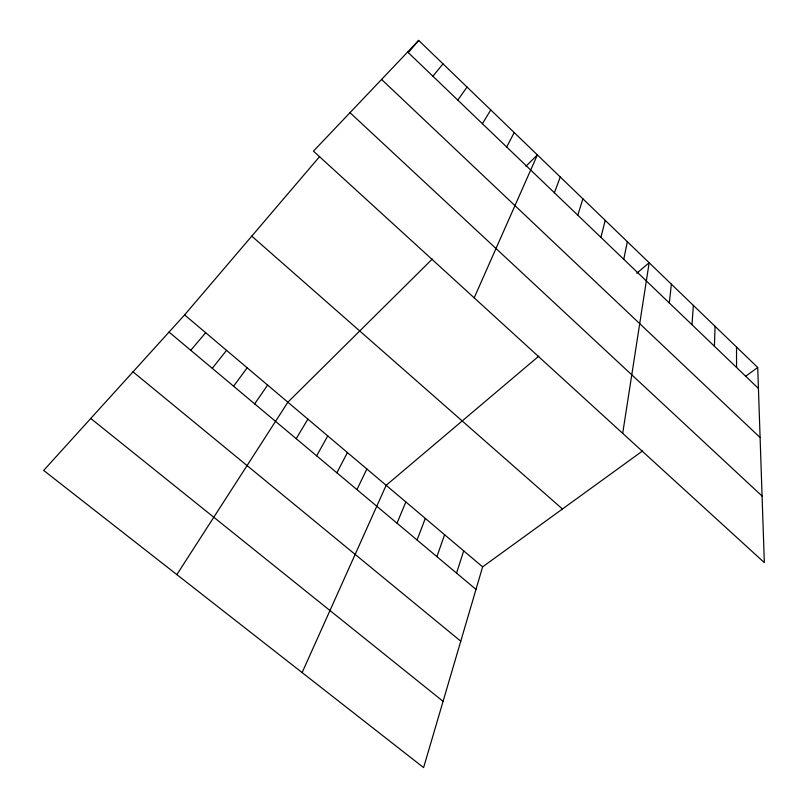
<?xml version="1.0" encoding="UTF-8"?>
<svg xmlns="http://www.w3.org/2000/svg" width="808" height="808" viewBox="0 0 808 808"><rect width="100%" height="100%" fill="white"/><g stroke="black" fill="none" stroke-linecap="round" stroke-linejoin="round"><path stroke-width="1.21" d="M714.413 346.248L715.07 326.331M692.001 324.745L693.355 305.394M669.307 302.98L671.387 284.194M622.695 433.351L649.157 262.751L636.724 273.276M623.766 259.297L627.331 241.683M600.92 237.39L605.232 220.372M642.582 450.935L482.618 566.862L423.604 767.6L43.662 470.428L184.608 314.898L319.544 156.671M577.801 215.211L582.881 198.808M456.54 573.104L463.701 550.864M436.896 556.631L444.602 534.714M554.389 192.758L560.267 176.992M417.059 540.007L425.311 518.403M397.021 523.2L405.838 501.94M474.185 297.829L537.381 154.904L525.947 166.236M302.121 672.589L386.163 485.305L538.754 356.176M356.924 489.598L366.882 469.004M506.697 147.016L514.211 132.562M336.886 472.791L347.42 452.551M316.635 455.823L327.765 435.926M296.183 438.673L307.909 419.14M482.406 123.705L490.769 109.938M176.861 574.609L287.87 402.202L432.32 259.025M254.661 403.869L267.62 385.083M457.803 100.111L467.034 87.042M233.583 386.194L247.177 367.791M212.282 368.347L226.533 350.339M432.886 76.215L443.006 63.862M190.769 350.308L205.676 332.704M408.282 52.601L418.685 40.4L757.722 367.489L764.338 562.61L313.454 151.147L418.685 40.4M745.774 376.154L757.722 367.489M90.748 418.463L443.087 701.334M132.997 371.842L460.762 641.199M169.034 332.088L475.993 589.406M184.608 314.898L482.618 566.862M251.773 236.138L562.449 509.01M350.005 112.676L762.085 496.072M381.588 79.447L760.096 437.532M407.656 52.015L758.439 388.466M736.522 347.036L736.563 367.489"/></g></svg>
